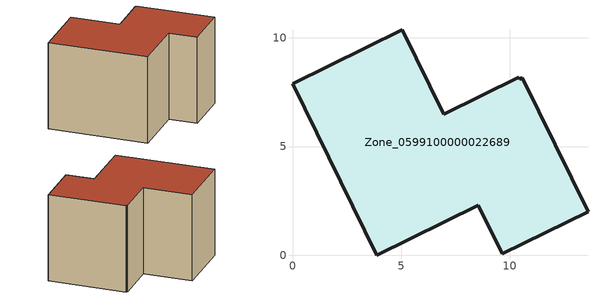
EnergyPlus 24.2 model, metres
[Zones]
Zone_0599100000022689
 floor ground (C_G): 10.46,8.1 10.57,8.15 13.6,2 9.65,0.05 8.56,2.3 3.87,0 0,7.89 5.05,10.37 6.96,6.49 10.41,8.18 z0
 wall outside (C_F): 0,7.89 3.87,0 8.56,2.3 9.65,0.05 13.6,2 10.57,8.15 10.46,8.1 10.41,8.18 6.96,6.49 5.05,10.37 0,7.89 z0:7.82
 roof outside (C_R): 10.46,8.1 10.41,8.18 6.96,6.49 5.05,10.37 0,7.89 3.87,0 8.56,2.3 9.65,0.05 13.6,2 10.57,8.15 z7.82
[BUILDING]
Pand.0599100000022689: North Axis=0; Terrain=City; Loads Convergence Tolerance Value=0.04; Temperature Convergence Tolerance Value=0.4; Solar Distribution=FullExterior; Maximum Number of Warmup Days=25; Minimum Number of Warmup Days=1
[Site:Location]
Rotterdam.The.Hague.AP_ZH_NLD Design_Conditions: Latitude=51.96; Longitude=4.45; Time Zone=1; Elevation=-4.5
[SITE:GROUNDTEMPERATURE:BUILDINGSURFACE]
18, 18, 18, 18, 18, 18, 18, 18, 18, 18, 18, 18
[MATERIAL] Thermal Absorptance=0.9; Solar Absorptance=0.7; Visible Absorptance=0.7
Name | Roughness | Thickness | Conductivity | Density | Specific Heat
G.TC.1975-1991 | MediumSmooth | 0.15 | 0.288461 | 540 | 1210
F.TC.1975-1991 | Rough | 0.3 | 0.230769 | 1920 | 840
R.TC.1975-1991 | MediumRough | 0.2 | 0.153846 | 1500 | 1000
[CONSTRUCTION]
C_G: G.TC.1975-1991
C_F: F.TC.1975-1991
C_R: R.TC.1975-1991
[ZONE]
Zone_0599100000022689: Type=1; Multiplier=1; Ceiling Height=Autocalculate; Volume=Autocalculate; Floor Area=autocalculate; Part of Total Floor Area=Yes
[ZONEINFILTRATION:DESIGNFLOWRATE]
Infil_Zone_0599100000022689: Zone or ZoneList or Space or SpaceList=Zone_0599100000022689; Schedule=AlwaysOn; Design Flow Rate Calculation Method=Flow/Area; Flow Rate per Floor Area=0.003; Constant Term Coefficient=1; Temperature Term Coefficient=0; Velocity Term Coefficient=0; Velocity Squared Term Coefficient=0
[HVACTEMPLATE:ZONE:IDEALLOADSAIRSYSTEM]
Zone_0599100000022689: Maximum Heating Supply Air Temperature=50; Minimum Cooling Supply Air Temperature=13; Maximum Heating Supply Air Humidity Ratio=0.0156; Minimum Cooling Supply Air Humidity Ratio=0.0077; Heating Limit=NoLimit; Cooling Limit=NoLimit; Dehumidification Control Type=ConstantSensibleHeatRatio; Cooling Sensible Heat Ratio=0.7; Dehumidification Setpoint=60; Humidification Control Type=None; Humidification Setpoint=30; Outdoor Air Method=None; Outdoor Air Flow Rate per Person=0.00944; Outdoor Air Flow Rate per Zone Floor Area=0; Outdoor Air Flow Rate per Zone=0; Demand Controlled Ventilation Type=None; Outdoor Air Economizer Type=NoEconomizer; Heat Recovery Type=None; Sensible Heat Recovery Effectiveness=0.7; Latent Heat Recovery Effectiveness=0.65
[ZONECONTROL:THERMOSTAT]
ThermostatControl_Zone_0599100000022689: Zone or ZoneList=Zone_0599100000022689; Control Type Schedule=DualSetpointControlType; Control 1=Thermostat_Zone_0599100000022689; Temperature Difference Between Cutout And Setpoint=0
[THERMOSTATSETPOINT:DUALSETPOINT]
Thermostat_Zone_0599100000022689: Heating Setpoint Temperature Schedule=HeatingSetpoint_Zone_0599100000022689; Cooling Setpoint Temperature Schedule=CoolingSetpoint_Zone_0599100000022689
[SCHEDULE:COMPACT]
HeatingSetpoint_Zone_0599100000022689: Through: 12/31, For: AllDays, Until: 24:00, 21
CoolingSetpoint_Zone_0599100000022689: Through: 12/31, For: AllDays, Until: 24:00, 24
DualSetpointControlType: Through: 12/31, For: AllDays, Until: 24:00, 4
AlwaysOn: Through: 12/31, For: AllDays, Until: 24:00, 1
